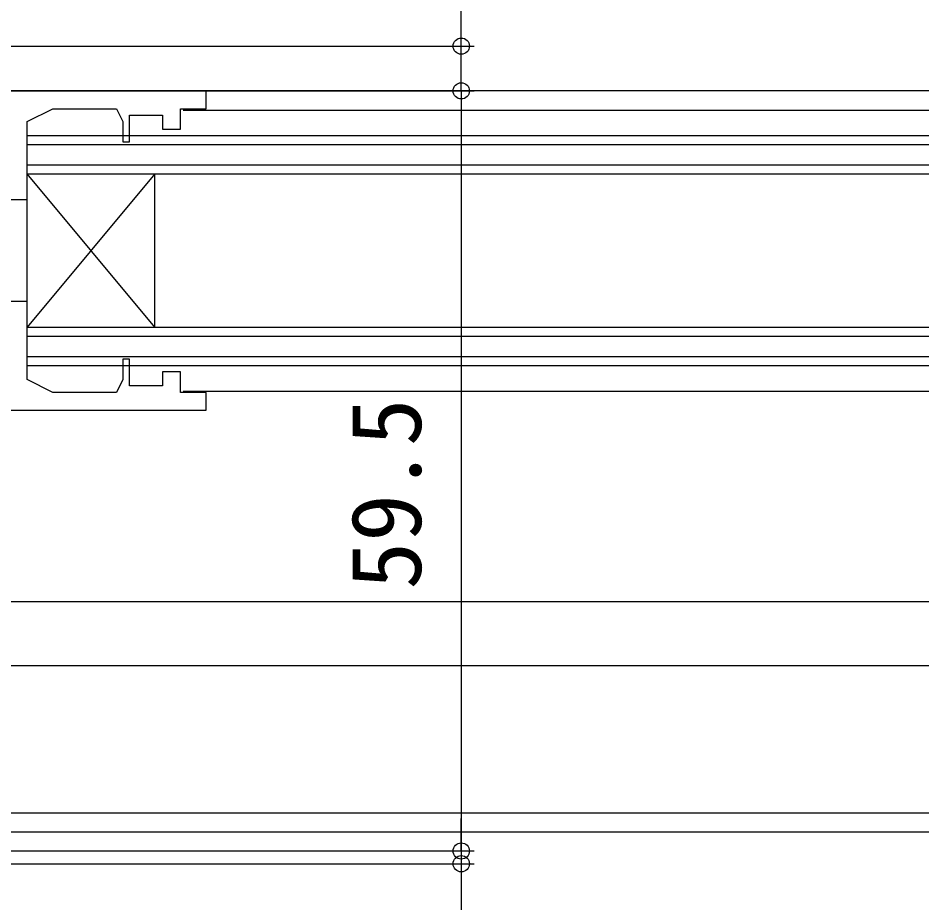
# Model space of a CAD drawing. Units: millimetres, scale not verified. Extents: x -438 to 438, y -681 to 679.
# Drawn here: x -143.4 to -72.1, y -102.1 to -32.8 of the extents above; entities that cross this region are included whole.
import ezdxf
from ezdxf.enums import TextEntityAlignment as Align

# ---------------------------------------------------------------- set-up
doc = ezdxf.new("R2010")
doc.units = ezdxf.units.MM
doc.header["$LTSCALE"] = 4
for name, color, linetype in [('0-2_YKK_11', 7, 'Continuous'), ('0-3_YKK_12', 2, 'Continuous'), ('0-6_YKK_D', 6, 'Continuous')]:
    doc.layers.add(name, color=color, linetype=linetype)
doc.styles.add('ＭＳ ゴシック', font='')
doc.styles.get('ＭＳ ゴシック').set_extended_font_data('MS Gothic')

msp = doc.modelspace()

# ---------------------------------------------------------------- linework, layer by layer
at = {"layer": '0-2_YKK_11'}
for points in [[(-128.673, -38.5), (-186.673, -38.5)], [(-134.673, -42.5), (-134.673, -40.4), (-132.073, -40.4), (-132.073, -41.5), (-130.673, -41.5), (-130.673, -39.9), (-128.673, -39.9), (-128.673, -38.5)], [(-144.173, -47), (-142.673, -47), (-142.673, -40.9), (-140.673, -39.9), (-135.673, -39.9), (-135.173, -40.9), (-135.173, -42.5), (-134.673, -42.5)], [(-176.673, -63.5), (-128.673, -63.5), (-128.673, -62.1), (-130.673, -62.1), (-130.673, -60.5), (-132.073, -60.5), (-132.073, -61.6), (-134.673, -61.6), (-134.673, -59.5), (-135.173, -59.5), (-135.173, -61.1), (-135.673, -62.1), (-140.673, -62.1), (-142.673, -61.1), (-142.673, -55), (-144.173, -55)]]:
    msp.add_lwpolyline(points, dxfattribs=at)
at = {"layer": '0-3_YKK_12'}
for p, q in [((-72.099, -38.5), (-188.671, -38.5)), ((-130.473, -40), (-72.099, -40)), ((-142.673, -42), (-72.099, -42)), ((-142.673, -60), (-142.673, -42)), ((-142.673, -42.7), (-72.099, -42.7)), ((-142.673, -44.3), (-72.099, -44.3)), ((-142.673, -45), (-72.099, -45)), ((-132.673, -57), (-142.673, -45)), ((-132.673, -45), (-142.673, -57)), ((-132.673, -57), (-132.673, -45)), ((-142.673, -57), (-72.099, -57)), ((-142.673, -57.7), (-72.099, -57.7)), ((-142.673, -59.3), (-72.099, -59.3)), ((-142.673, -60), (-72.099, -60)), ((-130.473, -62), (-72.099, -62)), ((-72.099, -78.5), (-148.431, -78.5)), ((-72.099, -83.5), (-148.431, -83.5)), ((-188.431, -95), (-72.099, -95)), ((-188.431, -96.5), (-72.099, -96.5))]:
    msp.add_line(p, q, dxfattribs=at)
at = {"layer": '0-6_YKK_D'}
for p, q in [((-192.171, -35), (-107.693, -35)), ((-188.671, -38.5), (-107.693, -38.5)), ((-187.671, -38.5), (-107.693, -38.5)), ((-108.693, -38.5), (-108.693, -98)), ((-108.693, -98), (-108.693, -95.45)), ((-190.171, -98), (-107.693, -98)), ((-190.171, -98), (-107.693, -98)), ((-108.693, -98), (-108.693, -99)), ((-191.171, -99), (-107.693, -99)), ((-108.693, -99), (-108.693, -109.359))]:
    msp.add_line(p, q, dxfattribs=at)
msp.add_lwpolyline([(-108.693, -38.5), (-108.693, -35), (-108.693, -17.433)], dxfattribs=at)
for centre in [(-108.693, -35), (-108.693, -38.5), (-108.693, -38.5), (-108.693, -98), (-108.693, -98), (-108.693, -99)]:
    msp.add_circle(centre, 0.637, dxfattribs=at)

# ---------------------------------------------------------------- texts
at = {"layer": '0-6_YKK_D', "style": 'ＭＳ ゴシック'}
msp.add_text('59.5', height=5.499, rotation=90, dxfattribs=at).set_placement((-110.193, -77.54), align=Align.BOTTOM_LEFT)

doc.saveas('drawing.dxf')
